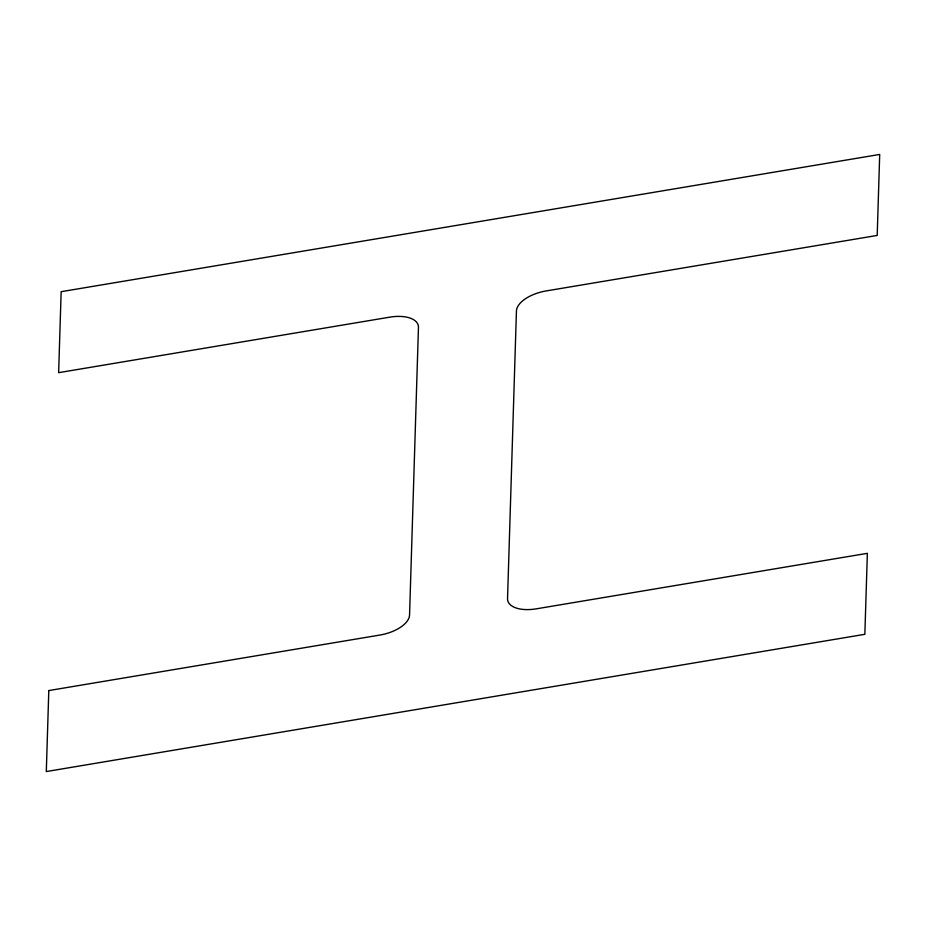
<?xml version="1.0" encoding="UTF-8"?>
<svg xmlns="http://www.w3.org/2000/svg" width="926" height="926" viewBox="0 0 926 926"><rect width="100%" height="100%" fill="white"/><g stroke="black" fill="none" stroke-linecap="round" stroke-linejoin="round"><path stroke-width="1.39" d="M48.8 690.565L46.3 771.555L864.849 634.31L867.361 553.331L536.247 608.845A29.782 14.758 -13.3 0 1 507.541 598.59L516.442 310.974A29.782 14.758 -13.3 0 1 546.074 290.949L877.2 235.435L879.7 154.445L61.151 291.69L58.639 372.669L389.753 317.155A29.782 14.758 -13.3 0 1 418.459 327.41L409.558 615.026A29.782 14.758 -13.3 0 1 379.926 635.051L48.8 690.565"/></g></svg>
